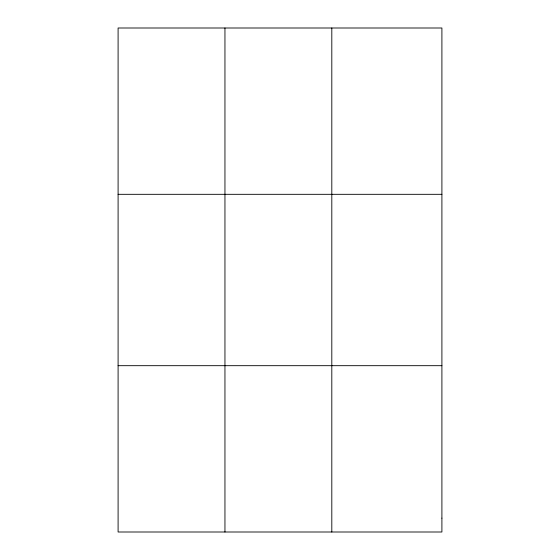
<?xml version="1.0" encoding="UTF-8"?>
<svg xmlns="http://www.w3.org/2000/svg" width="560" height="560" viewBox="0 0 560 560"><rect width="100%" height="100%" fill="white"/><g stroke="black" fill="none" stroke-linecap="round" stroke-linejoin="round"><path stroke-width="0.84" d="M224.952 532L224.952 28M331.807 532L331.807 28M118.097 194.32L441.903 194.32M118.097 365.68L441.903 365.68M441.903 518.14L441.903 532L118.097 532L118.097 28L441.903 28L441.903 518.14"/></g></svg>
